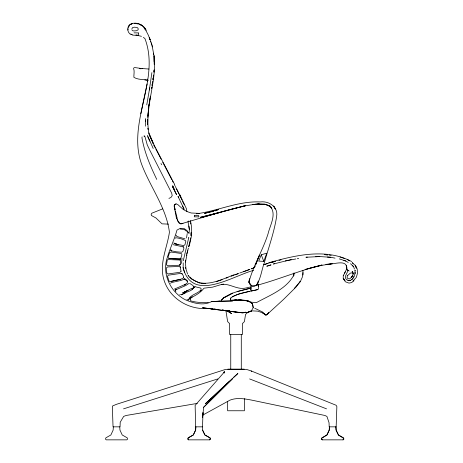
<?xml version="1.0" encoding="UTF-8"?>
<svg xmlns="http://www.w3.org/2000/svg" width="463" height="463" viewBox="0 0 463 463"><rect width="100%" height="100%" fill="white"/><g stroke="black" fill="none" stroke-linecap="round" stroke-linejoin="round"><path stroke-width="0.69" d="M230.753 369.127L230.753 334.564M258.47 286.493L258.476 284.398L258.429 288.848L257.833 289.578L251.357 290.972M207.881 308.451L202.615 307.704L207.881 308.451C186.722 310.222 165.783 295.886 162.704 274.275C160.794 259.749 167.386 246.316 169.423 232.241C166.35 207.534 149.943 186.751 141.458 163.792C126.845 122.197 160.516 79.891 144.948 38.614L143.403 37.335M147.494 81.343L147.506 79.08M251.797 290.874L250.882 290.127L250.934 287.344M250.882 290.127L250.905 286.672M191.092 235.331L191.15 232.472M183.221 262.851L183.151 267.932M189.859 283.478L193.025 285.555L193.326 286.504M244.707 398.579L244.395 410.762L227.646 410.762L227.408 401.444M343.297 275.138L343.205 278.558L345.386 281.77L348.98 283.096L351.573 282.592L354.033 280.734M138.582 35.153L138.64 33.209M353.761 276.949L355.04 273.697L355.08 272.267M190.982 235.754L191.097 232.866M123.534 408.852L217.778 378.931M147.743 119.489L147.622 124.31M147.882 117.382L148.536 107.532L150.394 96.194M302.947 270.438L302.866 274.767L302.298 277.268L300.487 281.255L296.042 287.06L283.443 299.515L266.786 314.765L268.071 313.347M153.924 72.17L154.075 70.052M153.93 71.944L154.075 69.977M147.645 119.489L147.662 124.211M147.911 116.039L148.172 112.584M148.386 109.829L148.594 107.069M189.037 233.618L189.361 229.399L188.956 226.077M302.837 274.981L303.022 272.585M145.59 126.185L145.532 118.557M202.586 417.308L203.645 407.538M202.545 417.585L202.997 412.602L202.522 426.84L195.675 426.84L195.126 405.403L224.607 371.702L224.034 372.42L224.057 371.864L224.289 373.085M185.403 262.07L185.582 260.084M127.973 30.008L128.089 28.758M181.554 263.453L182.069 258.192M293.959 273.367L293.687 276.064L294.022 272.886M258.157 281.093L257.955 282.916L256.595 284.907L254.743 285.984L251.311 285.584L249.731 284.108L248.926 282.152C253.278 265.415 262.891 250.309 268.06 233.763C269.958 225.348 277.296 213.669 269.796 205.96L271.793 208.124L270.305 206.423L264.761 204.189L257.712 204.137L265.478 204.461C266.37 203.593 240.853 204.993 259.228 204.108M230.898 297.883L230.4 299.463L230.898 297.883C238.717 292.535 248.787 291.904 257.833 289.578M183.267 260.756L188.765 237.536L188.713 237.843M149.358 89.938L151.893 72.61M151.644 88.41L151.858 86.998M152.072 85.586L152.281 84.173M153.027 79.231L153.241 77.819M153.45 76.407L153.664 74.994M151.609 88.618L151.823 87.218M152.142 85.105L152.35 83.705M152.993 79.491L153.201 78.085M152.148 85.395L152.362 84M152.576 82.611L152.79 81.216M152.998 79.821L153.322 77.732M186.508 237.999L187.237 233.52M148.826 105.645L149.063 104.227M149.294 102.803L149.532 101.385M149.763 99.962L150 98.544M346.237 269.692C348.905 257.758 331.855 265.247 326.085 264.373M146.754 104.91L149.711 87.86M142.106 136.892L141.944 137.777C144.456 152.42 150.342 166.09 156.754 179.389M186.884 254.887L185.426 262.59L185.941 268.511M140.816 113.695L147.078 84M228.913 311.205L229.347 310.968L228.913 311.205L241.588 312.699L247.751 312.375L251.345 310.991L247.641 312.375L241.779 312.82L246.374 312.432M189.303 245.836L191.323 236.564L191.63 227.431L190.449 220.556M188.748 246.721L190.768 237.872M131.776 29.076L132.649 27.514L134.565 27.178L137.112 27.514L138.009 28.231L138.223 29.319L137.899 29.991L136.244 30.784L133.842 30.952L132.777 30.743L132.013 30.014M186.427 255.57L187.856 250.124M186.873 253.759L187.422 251.698M187.787 250.327L188.337 248.266M188.707 246.895L189.257 244.834M356.273 277.516L357.494 273.245L357.204 269.02L355.347 265.12M293.785 275.161C286.29 289.19 269.669 295.284 256.317 302.675L249.898 302.021M259.193 256.016L259.465 255.171L255.53 265.015M168.092 256.982L169.585 252.624L171.084 252.057L181.056 253.452L181.716 253.984L181.901 254.963L180.709 258.597M263.806 261.398L266.723 253.163L261.265 254.806L258.707 261.074L263.806 261.398L261.265 254.806M221.036 301.228L221.493 300.024L223.872 297.726L232.171 293.293L238.063 291.325L251.033 288.061M221.059 301.199L221.528 299.983L223.965 297.651L232.53 293.16L223.872 297.726M254.204 267.55L255.009 266.329M254.482 267.637L255.009 266.347M255.53 265.056L258.933 256.658M348.147 270.409L345.491 276.023L345.577 278.222L346.642 279.727L349.067 280.723L350.717 280.375L350.08 280.595L352.094 279.334L353.153 278.031M343.511 275.387L345.253 271.856M344.495 273.396L346.092 270.149M190.16 299.011L190.773 297.802L192.191 296.818L189.992 299.052L190.791 300.857C196.445 302.599 202.435 302.761 208.304 302.414M183.568 277.325L183.093 278.217L180.472 279.311L169.84 281.637L169.041 281.087L167.479 276.388L168.225 275.213L180.68 273.401L182.144 274.009M251.282 311.043L253.209 307.687L252.514 303.873C246.941 298.363 238.214 300.458 231.159 300.146M189.992 299.052L190.773 297.802C195.855 295.388 200.658 292.541 204.021 288.171L212.621 287.129L221.401 284.496L223.652 284.201L221.43 284.409C229.602 283.304 236.518 289.56 244.753 288.229C271.034 282.858 295.788 271.399 321.895 265.044M210.914 308.885L210.81 308.561L210.914 308.885L228.114 311.09M354.699 279.143L352.98 281.006M256.45 285.11C260.947 278.477 261.543 270.056 264.356 262.677C268.685 247.288 274.264 232.131 276.66 216.273C278.356 206.944 268.772 200.745 260.333 201.949C238.358 200.873 217.934 210.954 196.445 213.802M321.611 438.374L326.976 434.971L329.245 430.081L329.419 426.84L329.234 430.081L326.924 434.971L321.843 437.842L321.467 439.098L322.219 439.85L343.176 439.85L343.922 439.098L343.546 437.842L338.465 434.971L336.155 430.081L335.97 426.84M128.257 27.352L129.067 26.235M354.085 276.596L351.839 279.577M354.959 278.923L355.729 277.904M256.595 284.907L257.943 283.171M241.588 312.699L236.443 312.432C239.105 311.674 243.202 313.845 245.459 312.143M128.604 26.35L129.756 25.002M294.277 288.426L300.487 281.255L299.827 282.019M200.508 291.221L201.295 290.324M262.683 312.756L265.681 314.828L266.925 314.608L268.835 312.508M268.604 312.803L266.497 315.1L265.363 315.054L262.955 312.606M189.234 298.039C192.307 294.242 197.805 293.536 201.006 289.879L201.208 288.947L200.595 288.038L195.27 286.776M113.325 426.84L113.146 430.081L110.877 434.971L105.877 437.842L105.506 439.098L106.241 439.85L126.856 439.85L127.591 439.098L127.221 437.842L122.22 434.971L119.952 430.081L119.767 426.84M342.961 439.85L343.696 439.098M195.861 426.84L195.675 430.081L193.366 434.971L188.285 437.842L187.909 439.098L188.655 439.85M195.774 426.84L195.589 430.081L193.268 434.971L188.157 437.842L187.775 439.098L188.528 439.85L209.612 439.85L210.364 439.098L209.988 437.842L204.906 434.971L202.545 430.081L202.412 426.84M209.6 439.85L210.352 439.098L209.976 437.842L204.866 434.971L202.597 430.081M203.57 407.342L232.252 378.931L203.57 407.33M175.136 238.277L175.674 237.745C178.978 238.023 182.648 239.064 185.588 240.662L185.779 241.449L184.922 244.765L183.684 245.604L177.653 244.452L174.632 243.567L173.851 242.809M170.558 283.356L171.351 282.58L180.663 280.514L184.783 279.039L187.428 281.168L185.42 279.322L187.312 281.33L187.284 282.991L184.262 285.029L185.391 284.34L174.406 289.086M245.407 312.195L245.06 312.525L247.641 312.375L251.345 310.991M229.613 381.072L205.422 403.719L237.889 373.502L233.815 377.137M185.611 292.738L181.415 294.862C184.615 292.338 188.968 291.939 192.324 289.531M202.69 415.132L229.984 400.142C236.981 397.358 244.678 398.788 251.814 400.142L324.899 415.473L326.913 416.393L329.031 422.696L329.193 426.84L336.155 426.84L336.867 406.566L336.132 405.27L251.206 370.944L246.582 369.439L244.562 369.439L225.464 369.439L116.549 404.292L112.677 405.912L112.341 406.566L113.047 426.84L120.05 426.84L120.206 422.273L123.667 416.393L126.156 415.473L197.29 403.4M184.725 291.95L188.053 290.417L182.63 292.911L192.342 288.119M130.902 24.273L132.123 23.671M168.914 198.424L171.015 197.394L172.207 195.664L171.686 193.146L149.734 150.087L147.263 144.931L145.15 137.297L144.41 135.896L144.867 136.666L143.877 136.006M130.89 24.273L132.094 23.7M189.136 283.356L185.732 285.544L175.176 290.07L176.085 289.624L175.581 290.197L175.818 291.638M179.696 294.838L180.582 294.468M162.594 208.894L151.823 213.206L151.158 214.265L151.384 215.492L155.95 217.969L162.015 223.843L168.468 224.127M232.16 296.719L238.242 294.219L249.32 291.424M231.083 276.272L234.342 274.987M215.069 210.92L218.553 209.56L204.472 213.408L213.744 211.232M226.06 278.153L228.045 277.401M234.151 274.738C220.637 279.745 202.262 289.809 189.847 277.013M234.915 274.889L238.277 273.65M243.654 271.665L249.707 269.437M251.727 268.69L253.741 267.95M235.013 274.744L238.381 273.529M239.73 273.037L249.835 269.379M251.183 268.893L254.552 267.672M216.285 281.678L222.095 279.652M211.464 301.656C203.384 306.008 193.297 303.19 185.322 299.758C174.869 294.37 167.38 283.784 165.87 272.117A34.702 34.696 0 0 1 166.234 261.282C168.931 250.599 174.036 240.633 176.993 230.082L180.321 228.305L184.384 228.705L186.728 230.395L188.285 232.976L187.226 231.031L187.683 231.384M263.945 264.645L267.296 263.563M264.014 264.639L269.495 262.874M253.683 270.363C232.698 275.78 192.353 303.259 183.116 267.73L184.506 272.244M176.021 203.888L174.331 204.947L174.129 206.047L176.334 217.691L178.926 222.917L180.749 223.959L183.007 223.519M274.634 263.667L273.384 264.02L291.25 259.569M233.746 208.535L209.589 215.243L200.427 217.274L244.586 205.873L200.624 217.645L219.381 212.511L182.654 223.38L179.881 223.421M237.131 291.603L250.153 288.27M268.708 262.781C295.162 255.287 325.987 247.85 351.649 261.56M321.97 265.033L305.048 269.454M271.434 262.382L274.177 261.653M278.981 260.391L281.035 259.847M233.607 208.61L232.542 208.888L245.378 205.763L244.146 206.012L254.447 204.351L259.268 204.05L253.614 204.391L254.447 204.351M307.038 268.934L321.687 265.374L332.191 263.673L326.004 264.373M272.024 262.22L274.055 261.699M270.178 262.654L272.256 262.133M273.639 261.786L275.716 261.265M285.318 260.947L295.845 258.956M188.047 221.279L188.898 221.071M171.125 281.394L180.472 279.311M297.275 258.736L298.704 258.522M265.612 314.799L266.925 314.608M230.383 300.475L236.616 299.943L241.692 300.128M232.304 300.666L233.051 300.562M233.051 300.695L218.866 301.095M211.383 301.708L219.618 301.043M251.131 310.806L257.729 311.153L262.208 312.71L265.681 314.828L262.614 312.704M230.4 300.614L232.472 300.394M233.856 300.244L236.616 299.943M307.322 257.121L305.933 257.249L319.846 256.56L330.785 257.289L335.027 258.134M230.25 300.666L235.679 300.174L231.367 300.539L237.716 300.464L231.367 300.539M245.135 312.554L247.751 312.375L245.535 314.435L244.423 321.571L242.415 323.608L242.415 334.529L229.625 334.529L229.625 323.608L227.617 321.571L225.851 310.256L231.691 313.654L227.385 310.91M173.145 244.684L183.307 246.906L183.035 246.623L183.823 247.543L183.875 248.313L182.873 251.531L181.594 252.231L176.345 251.82L170.511 250.61M315.668 256.722L319.846 256.56M134.42 23.387L135.59 23.347M211.55 301.639L232.449 301.147M209.016 308.439L207.106 308.335L208.94 308.387M324.748 254.673L327.567 254.893M227.837 369.127L244.204 369.127M134.027 32.856L138.668 32.908M186.959 299.752L188.042 299.769M179.36 259.998L167.809 259.546L167.259 260.119L166.53 264.599L166.987 265.426L167.803 265.733L171.021 265.71L179.181 265.241L180.582 264.089L179.725 265.287L180.396 264.032L180.593 261.369L180.072 260.264M324.933 254.644L327.74 254.881M184.783 279.039L183.973 279.004L185.426 279.067M199.403 213.379L191.126 212.992L186.971 211.533L183.18 209.421L177.879 204.646L176.154 203.876L174.852 204.42L174.435 205.074L174.904 209.751M236.443 312.432L239.996 312.606L227.779 310.957L238.665 312.444M132.377 35.101L138.553 35.454M142.06 68.518L148.895 69.033M200.601 283.263L205.613 283.611M327.387 257.029L330.785 257.289M148.177 80.29C143.513 79.242 138.043 79.92 133.888 77.333C133.732 74.34 134.681 71.4 133.576 68.385L134.079 67.731L134.889 67.569L142.737 68.68M180.246 229.052L184.251 229.463L186.467 231.24M208.443 308.451L212.517 308.914L210.515 308.647M213.877 309.07L215.92 309.301L213.9 309.047M168.625 258.308L179.991 259.008L173.77 258.962L169.157 258.36L168.248 257.694M223.108 310.447L224.601 310.632M222.738 310.413L207.106 308.335M144.832 79.856L147.981 80.284M329.118 255.078L331.184 255.379M135.891 34.991L141.458 36.328M222.217 309.967L223.635 310.216M225.053 310.47L227.889 310.968M136.134 23.578L137.499 23.827M136.579 35.014L138.518 35.373M225.128 310.447L226.511 310.708M230.499 311.431L231.789 311.68L228.508 310.916M222.338 309.932L223.698 310.193M225.059 310.447L226.419 310.708M136.232 23.59L137.58 23.856M245.604 300.435L249.522 301.407L252.509 303.867L253.209 307.687M185.073 238.873L176.935 236.495L176.009 235.135M174.632 243.567L178.029 244.667L174.117 243.364M339.286 258.875L345.774 261.028L348.222 262.475M181.241 273.384L182.185 273.697L183.481 276.249M340.074 256.982L344.605 258.516M343.864 260.362L345.774 261.028M139.618 68.374L140.955 68.842M137.98 23.723L140.59 24.643L143.2 26.57L145.677 29.8M130.566 34.03L132.204 34.65M249.621 378.931L326.542 408.852M347.863 280.225L349.067 280.723M265.768 204.414L270.392 206.423L265.918 204.461M130.74 34.14L132.007 34.696M262.81 312.126L254.719 308.242M346.411 269.501L347.91 270.224M192.695 279.617L199.75 283.165M338.326 434.971L343.696 438.374M140.798 24.961L141.991 25.662M140.15 24.568L141.95 25.656M347.372 269.912L349.137 270.994M347.198 259.396L349.658 260.924M171.721 251.01L171.084 250.587L170.806 249.54M352.43 262.99L355.011 265.201L356.464 268.204M350.537 263.684L353.564 266.711L354.455 269.067M335.872 426.84L336.057 430.081L338.042 434.358M321.611 439.098L322.346 439.85M352.117 262.446L353.107 263.47M178.203 221.372L179.482 222.72M352.656 265.739L353.564 266.711M130.01 34.013C127.105 31.727 127.001 27.201 129.617 24.655C135.393 21.02 143.484 24.354 146.285 30.315M144.167 28L145.376 29.482L148.739 35.964M144.219 28.046L145.446 29.574M343.563 278.72L345.097 280.682M188.157 275.236L188.898 276.232M353.049 272.643L352.14 271.393L353.587 274.044L353.228 273.106M251.206 370.944L251.727 371.656M343.494 278.471L344.212 279.484M275.057 208.472L273.627 206.029L275.416 209.079M174.516 184.205L154.306 145.498L149.341 134.015M154.104 145.706L155.105 147.622M155.771 148.901L161.107 159.133M162.773 162.334L167.114 170.65M167.351 171.148L171.779 179.603M172.45 180.883L173.116 182.162M174.343 184.534L175.008 185.813M160.979 163.503L161.645 164.764M173.289 187L172.658 185.779L174.869 190.166M153.184 148.501L147.402 135.346M176.635 189.043L179.175 194.02M175.315 186.427L182.005 200.074M178.66 197.643L178.029 196.364L184.118 209.34L182.619 206.081M148.797 36.438L150.128 39.598M147.72 136.718L149.856 141.209M179.812 194.628L186.595 209.102M179.465 194.657L180.634 197.215M182.572 201.336L183.429 203.234M149.37 134.872L153.27 143.79M153.27 143.733L149.138 134.201L147.952 128.228L148.177 129.536M153.826 145.006L154.376 146.279M183.776 203.604L184.297 204.889M355.59 266.017L356.099 267.371M186.271 209.554L186.994 211.487M149.416 37.862L150.093 39.766M151.222 42.937L151.905 44.836M149.26 37.283L150.822 41.971M150.759 41.525L152.217 46.016L154.011 56.087L154.214 64.444M176.733 217.61L177.977 221.453M185.46 267.371L187.573 274.067M175.402 211.006L177.034 217.755M148.831 132.893L149.092 134.235M152.032 45.536L152.292 46.925M153.473 53.181L153.733 54.57M188.036 221.765L189.367 229.729M174.962 208.5L175.147 209.722M190.658 222.72L190.825 223.959M355.121 270.838L355.028 270.126L355.04 273.697M183.498 276.637L183.585 277.418M230.47 298.936L230.667 300.788M148.166 128.228C146.053 103.816 156.801 80.226 154.214 55.797M145.423 119.969L145.486 121.387M153.994 55.959L154.133 61.654M241.287 334.564L241.287 369.127M191.78 279.322A19.319 19.313 0 0 1 189.303 276.839M188.875 276.301A19.319 19.313 0 0 1 188.157 275.306M249.256 280.312L249.001 282.517L251.311 285.584L248.926 282.152L249.557 278.819L249.256 280.312M189.587 298.201L188.25 300.007L189.587 298.201M194.709 215.405L194.246 216.806L198.922 216.916L198.668 215.532L194.709 215.405M347.308 275.832L347.053 277.435L347.91 278.651L349.71 278.876L352.87 275.954L351.394 277.47L353.014 274.501L352.87 273.506L351.724 272.857L350.346 273.118L347.308 275.832M180.622 258.829L180.159 260.044L179.123 259.569L180.622 258.829M181.068 271.208L180.13 272.261L167.872 273.963L166.802 273.176L166.385 267.898L167.675 266.925L179.175 266.48L180.628 267.186L180.107 266.827L181.068 271.208M194.107 287.344L192.006 289.41L195.068 286.655L193.586 286.574L194.107 287.344M270.93 264.917L266.798 266.213L270.924 264.923M243.393 300.296L238.694 300.024L246.53 300.626L249.511 301.407L243.393 300.296M175.344 192.174L172.525 186.658L176.571 194.616L175.344 192.174M346.81 267.909L346.555 265.218L346.822 269.576L346.81 267.909"/></g></svg>
